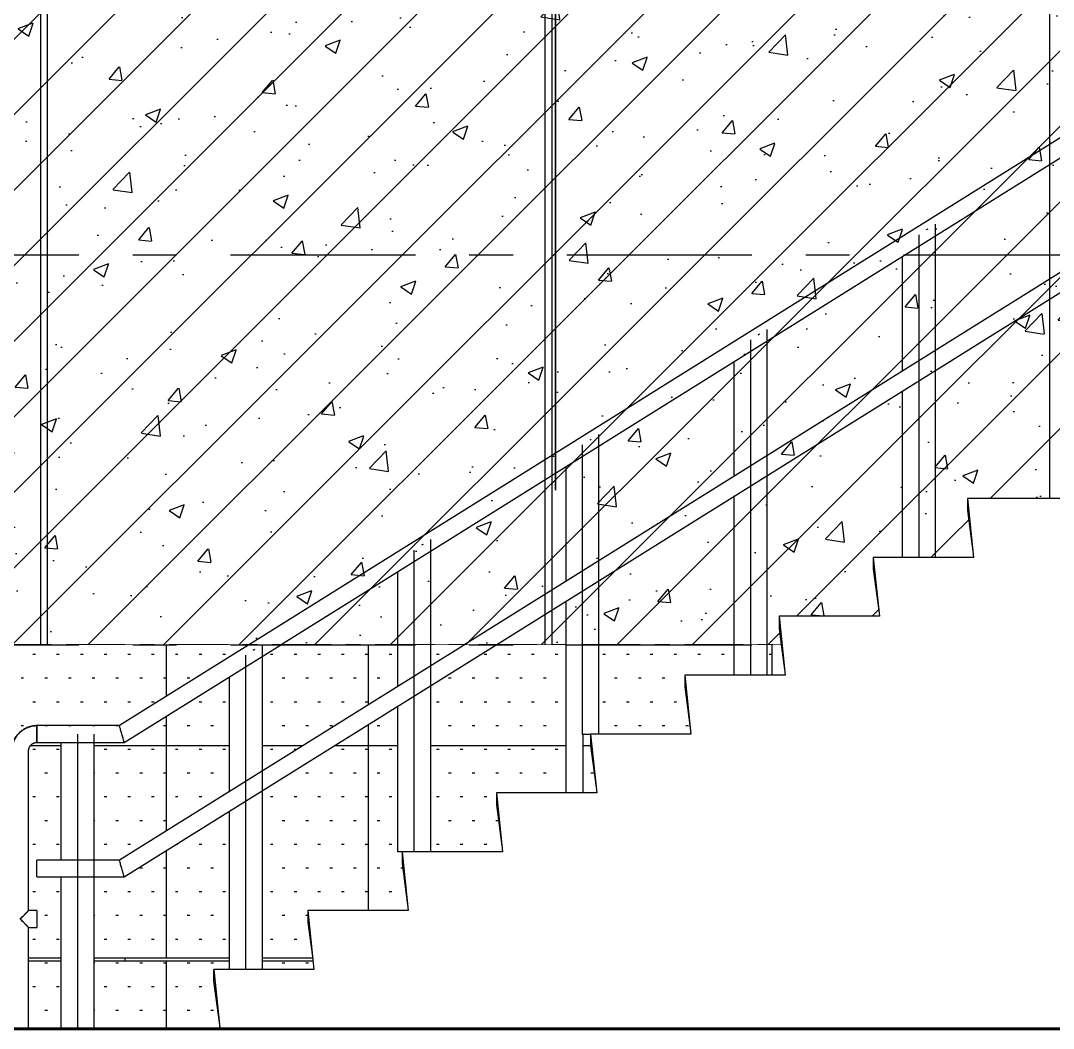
# Model space of a CAD drawing. Header units: millimetres. Extents: x 663313 to 1226001, y 1431724 to 1620898.
# Drawn here: x 844757 to 847826, y 1508805 to 1511801 of the extents above; entities that cross this region are included whole.
import ezdxf

# ---------------------------------------------------------------- set-up
doc = ezdxf.new("R2010")
doc.units = ezdxf.units.MM
for name, pattern in [('CENTER', [50.800000000000004, 31.75, -6.35, 6.35, -6.35]), ('DPA_Grid _ Level 100', [1000, 550, -160, 130, -160]), ('TA_GL_000.70000', [1.925, 0.7, -0.175, 0.175, -0.175, 0.7])]:
    doc.linetypes.add(name, pattern=pattern)
doc.layers.add('000 - 0_HIDE_OBJ_FRAMING_DEF_SUB', color=1, linetype='Continuous', plot=False)
for name, color, linetype in [('000 - 0_SYM_DWG_GRIDLINE_MAIN_COLOR_251', 251, 'Continuous'), ('000 - 0_SYM_DWG_GROUND_MAIN_COLOR_40', 40, 'Continuous'), ('000 - CONCRETE_COL_HATCH_', 251, 'Continuous'), ('000 - CONCRETE_EX_BUILDING_CUT_COLOR_5', 5, 'Continuous'), ('000 - CONCRETE_EX_BUILDING_MAIN_COLOR_1', 1, 'Continuous'), ('000 - CONCRETE_EX_BUILDING_SUB_COLOR_251', 251, 'Continuous'), ('000 - CONCRETE_EX_BUILDING_WIPEOUT_', 250, 'Continuous'), ('000 - CONCRETE_PRECAST_MAIN_COLOR_1', 1, 'Continuous'), ('000 - CONCRETE_PRECAST_MAIN_COLOR_3', 3, 'Continuous'), ('000 - CONCRETE_PRECAST_WIPEOUT_', 250, 'Continuous'), ('000 - GRID', 251, 'CENTER')]:
    doc.layers.add(name, color=color, linetype=linetype)
for name, color, linetype, lineweight in [('000 - CONCRETE_EX_BUILDING_CUT_COLOR_40', 40, 'Continuous', 120), ('A-FLOR-LEVL', 51, 'Continuous', 9), ('A-GENM', 29, 'Continuous', 9)]:
    doc.layers.add(name, color=color, linetype=linetype, lineweight=lineweight)
doc.styles.add('TA', font='', dxfattribs={"height": 4.5})
doc.styles.get('TA').set_extended_font_data('Cordia New')
pattern_1 = [(0, (-38314.85896051279, -101200.0000000001), (35.282, 70.564), [7.823, -62.74100000000001])]
pattern_2 = [(90, (-50009.78196051274, -1.01863406598568e-10), (-600, 3.673940397442059e-14), [])]

# ---------------------------------------------------------------- blocks, each defined once
blk = doc.blocks.new('Level - ARC - Level-3597206-ENT 4 ELE-4 sheet')
at = {"layer": '000 - 0_HIDE_OBJ_FRAMING_DEF_SUB'}
blk.add_hatch(color=256, dxfattribs=at).paths.add_polyline_path([(164668.9001392788, 115139.3131421392), (164444.7160293657, 114751.01487352), (164220.5319194526, 115139.3131421392)])
at = {"layer": '000 - 0_HIDE_OBJ_FRAMING_DEF_SUB', "lineweight": 25}
for p, q in [((164668.9001392788, 115139.3131421392), (164220.5319194526, 115139.3131421392)), ((164220.5319194526, 115139.3131421392), (164444.7160293657, 114751.01487352)), ((164444.7160293657, 114751.01487352), (164668.9001392788, 115139.3131421392))]:
    blk.add_line(p, q, dxfattribs=at)
blk = doc.blocks.new('Railing - 50mm-22182235-ENT 4 ELE-2 sheet')
at = {"layer": '000 - CONCRETE_EX_BUILDING_SUB_COLOR_251'}
for p, q in [((-151807.5987598424, 103154.3749999997), (-151807.5987598424, 103495.4124353308)), ((-151807.5987598424, 102600.0000000002), (-151807.5987598424, 103095.4126179243))]:
    blk.add_line(p, q, dxfattribs=at)
blk = doc.blocks.new('Railing - 50mm-22182233-ENT 4 ELE-2 sheet')
at = {"layer": '000 - CONCRETE_EX_BUILDING_SUB_COLOR_251'}
for p, q in [((-152307.5987598424, 102841.8749999997), (-152307.5987598424, 103182.9124353307)), ((-152307.5987598424, 102250.0000000002), (-152307.5987598424, 102782.9126179243))]:
    blk.add_line(p, q, dxfattribs=at)
blk = doc.blocks.new('Railing - 50mm-22182231-ENT 4 ELE-2 sheet')
at = {"layer": '000 - CONCRETE_EX_BUILDING_SUB_COLOR_251'}
for p, q in [((-152807.5987598425, 102529.3749999996), (-152807.5987598425, 102870.4124353306)), ((-152807.5987598425, 101900.0000000002), (-152807.5987598425, 102470.4126179242)), ((-152757.5987598425, 102074.9945501547), (-152757.5987598425, 101900.0000000002))]:
    blk.add_line(p, q, dxfattribs=at)
blk = doc.blocks.new('Railing - 50mm-22182229-ENT 4 ELE-2 sheet')
at = {"layer": '000 - CONCRETE_EX_BUILDING_SUB_COLOR_251'}
for p, q in [((-153307.5987598424, 102216.663084494), (-153307.5987598424, 102557.9124353306)), ((-153307.5987598424, 101725.0000000002), (-153307.5987598424, 102157.9126179242)), ((-153295.0987598423, 101725.0000000001), (-153307.5987598424, 101725.0000000001))]:
    blk.add_line(p, q, dxfattribs=at)
blk = doc.blocks.new('Railing - 50mm-22182227-ENT 4 ELE-2 sheet')
at = {"layer": '000 - CONCRETE_EX_BUILDING_SUB_COLOR_251'}
for p, q in [((-153807.5987598424, 101904.2912075323), (-153807.5987598424, 102245.4124353305)), ((-153807.5987598424, 101375.0000000002), (-153807.5987598424, 101845.4126179241))]:
    blk.add_line(p, q, dxfattribs=at)
blk = doc.blocks.new('Railing - 50mm-12514463-ENT 4 ELE-2 sheet')
at = {"layer": '000 - CONCRETE_EX_BUILDING_SUB_COLOR_251'}
for p, q in [((-149807.5987598424, 104150.0000000004), (-149807.5987598424, 104500.0000000002)), ((-149807.5987598424, 103650.0000000002), (-149807.5987598424, 104100.0000000004))]:
    blk.add_line(p, q, dxfattribs=at)
blk = doc.blocks.new('Railing - Post Start-12520094-ENT 4 ELE-2 sheet')
at = {"layer": '000 - CONCRETE_EX_BUILDING_SUB_COLOR_251', "flags": 128}
blk.add_lwpolyline([(-154454.5987598428, 102025.0000000002), (-154454.5387678424, 102027.9992000642), (-154454.3588878156, 102030.9936020479), (-154454.0594075318, 102033.9784155469), (-154453.6408060961, 102036.9488654962), (-154453.1037531809, 102039.9001998098), (-154452.4491079567, 102042.8276969822), (-154451.6779177162, 102045.7266736425), (-154450.791416199, 102048.5924920464), (-154449.7910216187, 102051.4205674958), (-154448.6783343931, 102054.2063756733), (-154447.4551345844, 102056.9454598801), (-154446.1233790514, 102059.6334381658), (-154444.6851983187, 102062.2660103385), (-154443.1428931689, 102064.8389648442), (-154441.4989309611, 102067.3481855048), (-154439.7559416841, 102069.7896581024), (-154437.9167137492, 102072.1594768016), (-154435.9841895284, 102074.453850398), (-154433.9614606484, 102076.6691083835), (-154431.8517630439, 102078.8017068177), (-154429.6584717809, 102080.848233998), (-154427.3850956578, 102082.8054159176), (-154425.0352715911, 102084.6701215029), (-154422.6127587982, 102086.4393676228), (-154420.1214327829, 102088.1103238608), (-154417.5652791353, 102089.6803170434), (-154414.9483871559, 102091.1468355166), (-154412.2749433136, 102092.5075331634), (-154409.5492245484, 102093.7602331581), (-154406.7755914285, 102094.9029314477), (-154403.9584811757, 102095.9337999589), (-154401.1024005652, 102096.8511895219), (-154398.2119187168, 102097.6536325091), (-154395.2916597847, 102098.3398451828), (-154392.3462955603, 102098.9087297493), (-154389.3805379982, 102099.3593761146), (-154386.3991316777, 102099.6910633405), (-154383.4068462129, 102099.9032607984), (-154380.4084686222, 102099.9956290174)], dxfattribs=at)
blk = doc.blocks.new('Railing - Railing-15265305-ENT 4 ELE-2 sheet')
for name, p in [('Railing - 50mm-22182235-ENT 4 ELE-2 sheet', (0, 0)), ('Railing - 50mm-22182233-ENT 4 ELE-2 sheet', (0, 0)), ('Railing - 50mm-22182231-ENT 4 ELE-2 sheet', (0, 0)), ('Railing - 50mm-22182229-ENT 4 ELE-2 sheet', (0, 0)), ('Railing - 50mm-22182227-ENT 4 ELE-2 sheet', (0, 0)), ('Railing - Post Start-12520094-ENT 4 ELE-2 sheet', (0, 0)), ('Railing - 50mm-12514463-ENT 4 ELE-2 sheet', (-4499.999999999774, -2450.000000000067))]:
    blk.add_blockref(name, p)
blk = doc.blocks.new('Railing - 50mm-22182392-ENT 4 ELE-2 sheet')
at = {"layer": '000 - CONCRETE_EX_BUILDING_SUB_COLOR_251'}
for p, q in [((-151734.6074795941, 103574.9945501547), (-151736.8717057352, 103573.5163067664)), ((-151732.7302516267, 103576.2234994931), (-151734.6074795941, 103574.9945501547)), ((-151709.6074795941, 102600.0000000002), (-151709.6074795941, 103590.604940247)), ((-151759.6074795941, 103559.3841600627), (-151759.6074795941, 102600.0000000002))]:
    blk.add_line(p, q, dxfattribs=at)
blk = doc.blocks.new('Railing - 50mm-22182390-ENT 4 ELE-2 sheet')
at = {"layer": '000 - CONCRETE_EX_BUILDING_SUB_COLOR_251'}
for p, q in [((-152234.6074795941, 103262.4945501546), (-152236.8717057369, 103261.0163067653)), ((-152232.3432534513, 103263.972793544), (-152234.6074795941, 103262.4945501546)), ((-152209.6074795941, 102250.0000000002), (-152209.6074795941, 103278.1049402469)), ((-152259.607479594, 103246.8841600626), (-152259.607479594, 102250.0000000002))]:
    blk.add_line(p, q, dxfattribs=at)
blk = doc.blocks.new('Railing - 50mm-22129157-ENT 4 ELE-2 sheet')
at = {"layer": '000 - CONCRETE_EX_BUILDING_SUB_COLOR_251'}
for p, q in [((-152709.6074795942, 102075.0000000002), (-152709.6074795942, 102965.6049402468)), ((-152759.6074795941, 102934.3841600625), (-152759.6074795941, 102074.9945501547)), ((-152734.6074795941, 102949.9945501546), (-152737.230677376, 102948.2861935999)), ((-152732.3432534535, 102951.4727935425), (-152734.6074795941, 102949.9945501546)), ((-152759.6074795941, 102074.9945501546), (-152734.6074795941, 102074.9945501546))]:
    blk.add_line(p, q, dxfattribs=at)
blk = doc.blocks.new('Railing - 50mm-22182387-ENT 4 ELE-2 sheet')
at = {"layer": '000 - CONCRETE_EX_BUILDING_SUB_COLOR_251'}
for p, q in [((-153209.6074795942, 101725.0000000002), (-153209.6074795942, 102653.1049402468)), ((-153259.6074795941, 102621.8841600625), (-153259.6074795941, 101725.0000000002)), ((-153234.6074795942, 102637.4945501545), (-153236.8717057364, 102636.0163067655)), ((-153232.3432534518, 102638.9727935435), (-153234.6074795942, 102637.4945501545))]:
    blk.add_line(p, q, dxfattribs=at)
blk = doc.blocks.new('Railing - 50mm-22182385-ENT 4 ELE-2 sheet')
at = {"layer": '000 - CONCRETE_EX_BUILDING_SUB_COLOR_251'}
for p, q in [((-153734.6074795941, 102324.9945501545), (-153736.8717057351, 102323.5163067663)), ((-153732.3432534529, 102326.4727935427), (-153734.6074795941, 102324.9945501545)), ((-153709.6074795941, 101375.0000000002), (-153709.6074795941, 102340.6049402467)), ((-153759.6074795941, 102309.3841600625), (-153759.6074795941, 101375.0000000002))]:
    blk.add_line(p, q, dxfattribs=at)
blk = doc.blocks.new('Railing - 50mm-V68-ENT 4 ELE-2 sheet')
at = {"layer": '000 - CONCRETE_EX_BUILDING_SUB_COLOR_251'}
for p, q in [((-146259.6074795941, 104525.0000000002), (-146259.6074795941, 103650.0000000002)), ((-146209.6074795942, 103650.0000000002), (-146209.6074795942, 104525.0000000002))]:
    blk.add_line(p, q, dxfattribs=at)
blk = doc.blocks.new('Railing - Post Start-V70-ENT 4 ELE-2 sheet')
at = {"layer": '000 - CONCRETE_EX_BUILDING_SUB_COLOR_251'}
for p, q in [((-154379.598759841, 102100.0000000001), (-154379.598759841, 102050.0000000001)), ((-154454.598759841, 102025.0000000002), (-154454.598759841, 101200.0000000002)), ((-154404.5987598411, 101550.0000000002), (-154404.5987598411, 102025.0000000002)), ((-154379.5992219162, 101550.0000000002), (-154404.5992219162, 101550.0000000002)), ((-154379.598759841, 101550.0000000001), (-154379.598759841, 101525.0000000001)), ((-154379.598759841, 101525.0000000001), (-154379.598759841, 101500.0000000001)), ((-154404.5992219162, 101500.0000000002), (-154379.5992219162, 101500.0000000002)), ((-154404.5987598411, 101200.0000000002), (-154404.5987598411, 101500.0000000002))]:
    blk.add_line(p, q, dxfattribs=at)
at = {"layer": '000 - CONCRETE_EX_BUILDING_SUB_COLOR_251', "flags": 128}
for points in [[(-154379.5992183029, 102100.0000000002), (-154382.5984183669, 102099.9400079992), (-154385.5928203505, 102099.7601279717), (-154388.5776338495, 102099.4606476875), (-154391.5480837988, 102099.042046251), (-154394.4994181122, 102098.5049933353), (-154397.4269152845, 102097.8503481105), (-154400.3258919446, 102097.0791578692), (-154403.1917103483, 102096.1926563515), (-154406.0197857974, 102095.1922617705), (-154408.8055939746, 102094.0795745443), (-154411.5446781812, 102092.8563747349), (-154414.2326564665, 102091.5246192012), (-154416.8652286388, 102090.086438468), (-154419.4381831442, 102088.5441333176), (-154421.9474038043, 102086.9001711092), (-154424.3888764014, 102085.1571818318), (-154426.7586951001, 102083.3179538962), (-154429.053068696, 102081.385429675), (-154431.268326681, 102079.3627007945), (-154433.4009251145, 102077.2530031895), (-154435.4474522943, 102075.0597119261), (-154437.4046342132, 102072.7863358025), (-154439.2693397979, 102070.4365117355), (-154441.0385859171, 102068.0139989423), (-154442.7095421545, 102065.5226729267), (-154444.2795353364, 102062.9665192788), (-154445.7460538089, 102060.3496272991), (-154447.106751455, 102057.6761834566), (-154448.359451449, 102054.9504646912), (-154449.502149738, 102052.1768315713), (-154450.5330182485, 102049.3597213184), (-154451.4504078108, 102046.5036407078), (-154452.2528507972, 102043.6131588593), (-154452.9390634704, 102040.6928999272), (-154453.5079480362, 102037.7475357029), (-154453.9585944008, 102034.7817781408), (-154454.2902816261, 102031.8003718204), (-154454.5024790834, 102028.8080863557), (-154454.5948473018, 102025.8097087652), (-154454.5992182844, 102025.0000000002)], [(-154404.5992182844, 102025.0000000002), (-154404.579220951, 102025.999733355), (-154404.519260942, 102026.9978673497), (-154404.4194341807, 102027.9928051829), (-154404.2799003686, 102028.9829551662), (-154404.1008827302, 102029.9667332709), (-154403.8826676553, 102030.9425656618), (-154403.6256042417, 102031.9088912154), (-154403.3301037359, 102032.8641640168), (-154402.9966388756, 102033.8068558333), (-154402.6257431337, 102034.7354585593), (-154402.2180098638, 102035.6484866283), (-154401.7740913527, 102036.5444793902), (-154401.294697775, 102037.4220034478), (-154400.7805960581, 102038.2796549498), (-154400.2326086554, 102039.1160618367), (-154399.6516122295, 102039.9298860359), (-154399.038536251, 102040.7198256022), (-154398.3943615106, 102041.484616801), (-154397.7201185504, 102042.2230361295), (-154397.0168860154, 102042.9339022741), (-154396.2857889275, 102043.6160780009), (-154395.5279968862, 102044.268471974), (-154394.7447221972, 102044.8900405023), (-154393.9372179328, 102045.4797892089), (-154393.1067759276, 102046.0367746214), (-154392.2547247116, 102046.5601056822), (-154391.382427385, 102047.0489451731), (-154390.4912794374, 102047.5025110553), (-154389.5827065157, 102047.9200777201), (-154388.6581621423, 102048.3009771499), (-154387.7191253913, 102048.6445999868), (-154386.7670985212, 102048.9503965077), (-154385.8036045716, 102049.2178775034), (-154384.8301849275, 102049.4466150613), (-154383.8483968528, 102049.63624325), (-154382.8598109987, 102049.7864587051), (-154381.8660088918, 102049.8970211137), (-154380.8685804036, 102049.9677535996), (-154379.8691212067, 102049.9985430059), (-154379.5992182802, 102050.0000000002)]]:
    blk.add_lwpolyline(points, dxfattribs=at)
at = {"layer": '000 - CONCRETE_EX_BUILDING_SUB_COLOR_251'}
for points, knots in [([(-154429.598759841, 101525.0000000001), (-154428.0043442745, 101526.6153703018), (-154424.7785447346, 101529.8098629995), (-154420.8442539037, 101533.7567808125), (-154418.1718677767, 101536.4254051142), (-154416.6842512774, 101537.9227232132), (-154415.582830434, 101539.0153586364), (-154414.5047939493, 101540.0880343252), (-154413.4572790599, 101541.1445715867), (-154412.4392104368, 101542.1702679814), (-154411.4512307854, 101543.1469743729), (-154410.5014078362, 101544.0888521591), (-154409.5989349996, 101545.0026294565), (-154408.7467608823, 101545.8646631382), (-154407.9508187763, 101546.6479692568), (-154407.2166845037, 101547.3692983898), (-154406.5550420006, 101548.0408953568), (-154405.9761595297, 101548.6306440584), (-154405.4892438443, 101549.1119615951), (-154405.1004405132, 101549.4804931875), (-154404.7196701413, 101549.8484228578), (-154404.5987598411, 101549.9779179994), (-154404.5987598411, 101550.0000000001)], [0, 0, 0, 0, 0.1428571428571428, 0.2857142857142857, 0.3571428571428571, 0.3928571428571428, 0.4285714285714285, 0.4642857142857143, 0.5, 0.5357142857142857, 0.5714285714285714, 0.6071428571428571, 0.6428571428571428, 0.6785714285714286, 0.7142857142857143, 0.75, 0.7857142857142857, 0.8214285714285714, 0.8571428571428571, 0.8928571428571428, 0.9285714285714286, 1, 1, 1, 1]), ([(-154404.5987598411, 101500.0000000001), (-154404.5987598411, 101500.0220820008), (-154404.7196701413, 101500.1515771425), (-154405.1004405133, 101500.5195068123), (-154405.4892438438, 101500.8880384061), (-154405.9761595316, 101501.3693559375), (-154406.5550419934, 101501.9591046593), (-154407.2166845301, 101502.6307015509), (-154407.9508186779, 101503.3520309651), (-154408.7467612493, 101504.1353360343), (-154409.5989336302, 101504.9973736323), (-154410.5014129468, 101505.9111363139), (-154411.4512117123, 101506.8530686471), (-154412.4392816183, 101507.8295714663), (-154413.7962573366, 101509.1981796492), (-154415.2153134223, 101510.6212792856), (-154416.6843206579, 101512.0771202962), (-154418.1718282232, 101513.5746841002), (-154420.8442824339, 101516.2431548363), (-154424.7785343599, 101520.1901604011), (-154428.0043442745, 101523.3846296983), (-154429.598759841, 101525.0000000001)], [0, 0, 0, 0, 0.07142857142857142, 0.1071428571428571, 0.1428571428571428, 0.1785714285714285, 0.2142857142857143, 0.25, 0.2857142857142857, 0.3214285714285714, 0.3571428571428571, 0.3928571428571428, 0.4285714285714285, 0.4642857142857143, 0.5, 0.5714285714285714, 0.6071428571428571, 0.6428571428571428, 0.7142857142857143, 0.8571428571428571, 1, 1, 1, 1])]:
    blk.add_open_spline(points, degree=3, knots=knots, dxfattribs=at)
blk = doc.blocks.new('Railing - Railing-15265332-ENT 4 ELE-2 sheet')
at = {"layer": '000 - CONCRETE_EX_BUILDING_SUB_COLOR_251'}
for p, q in [((-150214.5987598418, 104150.0000000003), (-154134.598759841, 101700.0000000003)), ((-154120.2589485205, 101650.0000000003), (-150200.2589485213, 104100.0000000003)), ((-154134.598759841, 101700.0000000002), (-154379.5987598412, 101700.0000000002)), ((-154379.5987598413, 101675.0000000001), (-154379.5987598413, 101700.0000000001)), ((-154379.5987598413, 101650.0000000001), (-154379.5987598413, 101675.0000000001)), ((-154379.5987598413, 101650.0000000002), (-154120.2589485205, 101650.0000000002))]:
    blk.add_line(p, q, dxfattribs=at)
blk.add_open_spline([(-154127.4288541808, 101675.0000000002), (-154128.0685008001, 101677.1816615652), (-154129.2993963351, 101681.5447804169), (-154131.0567355302, 101687.6436329602), (-154132.5565036091, 101692.8806877445), (-154133.7097085952, 101696.899633242), (-154134.4337097625, 101699.4245898572), (-154134.5993430778, 101700.0021174687), (-154134.598759841, 101700.0000000001)], degree=3, dxfattribs=at)
blk.add_open_spline([(-154120.2589485205, 101650.0000000001), (-154120.260114994, 101650.0042349371), (-154120.7622640709, 101651.7558749886), (-154122.3014560922, 101657.120224756), (-154123.8009051627, 101662.3561213669), (-154125.5583313603, 101668.4552897758), (-154126.7892075615, 101672.8183384351), (-154127.4288541808, 101675.0000000002)], degree=3, knots=[0.5, 0.5, 0.5, 0.5, 0.6666666666666667, 0.75, 0.8333333333333334, 0.9166666666666667, 1, 1, 1, 1], dxfattribs=at)
for name, p in [('Railing - 50mm-22182392-ENT 4 ELE-2 sheet', (0, 0)), ('Railing - 50mm-22182390-ENT 4 ELE-2 sheet', (0, 0)), ('Railing - 50mm-22129157-ENT 4 ELE-2 sheet', (0, 0)), ('Railing - 50mm-22182387-ENT 4 ELE-2 sheet', (0, 0)), ('Railing - 50mm-22182385-ENT 4 ELE-2 sheet', (0, 0)), ('Railing - Post Start-V70-ENT 4 ELE-2 sheet', (0, 0)), ('Railing - 50mm-V68-ENT 4 ELE-2 sheet', (-7999.999999999844, -2450.000000000136))]:
    blk.add_blockref(name, p)
blk = doc.blocks.new('Top Rail Type - Top Rail_Internal_-15265335-ENT 4 ELE-2 sheet')
at = {"layer": '000 - CONCRETE_EX_BUILDING_SUB_COLOR_251'}
for p, q in [((-150214.5984676921, 104550.0000000002), (-154134.5984676914, 102100.0000000002)), ((-154120.2586563708, 102050.0000000003), (-150200.2586563716, 104500.0000000002)), ((-154134.5984676914, 102100.0000000002), (-154379.5984676915, 102100.0000000002)), ((-154379.5984676916, 102075.0000000001), (-154379.5984676916, 102100.0000000001)), ((-154379.5984676917, 102050.0000000001), (-154379.5984676916, 102075.0000000001)), ((-154379.5984676916, 102050.0000000003), (-154120.2586563708, 102050.0000000003))]:
    blk.add_line(p, q, dxfattribs=at)
blk.add_open_spline([(-154127.4285620311, 102075.0000000001), (-154128.0682086505, 102077.1816615651), (-154129.2991041856, 102081.5447804167), (-154131.0564433808, 102087.64363296), (-154132.5562114594, 102092.8806877442), (-154133.7094164454, 102096.8996332416), (-154134.4334176128, 102099.424589857), (-154134.5990509282, 102100.0021174686), (-154134.5984676914, 102100.0000000001)], degree=3, dxfattribs=at)
blk.add_open_spline([(-154120.2586563708, 102050.0000000002), (-154120.2598228444, 102050.0042349372), (-154120.761971922, 102051.7558749888), (-154122.3011639423, 102057.1202247563), (-154123.800613013, 102062.3561213671), (-154125.5580392105, 102068.4552897759), (-154126.7889154119, 102072.8183384351), (-154127.4285620312, 102075.0000000001)], degree=3, knots=[0.5, 0.5, 0.5, 0.5, 0.6666666666666667, 0.75, 0.8333333333333334, 0.9166666666666667, 1, 1, 1, 1], dxfattribs=at)
blk = doc.blocks.new('A$Cc320a9d8')
at = {"layer": '000 - 0_HIDE_OBJ_FRAMING_DEF_SUB', "lineweight": 35}
blk.add_line((-46884.57573543489, 1600.371673358415), (-46884.57573543489, 4316.900136159165), dxfattribs=at)
at = {"layer": '000 - 0_HIDE_OBJ_FRAMING_DEF_SUB', "linetype": 'DPA_Grid _ Level 100'}
blk.add_line((-52850.23139427649, 2300), (0, 2300), dxfattribs=at)
at = {"layer": '000 - CONCRETE_EX_BUILDING_MAIN_COLOR_1'}
for p, q in [((-45659.92172035458, 1575.000000000015), (-45659.92172035458, 1550.000000000015)), ((-45361.78225657111, 1575.000000000015), (-45659.78225657111, 1575.000000000015)), ((-45659.78225657111, 1575.000000000015), (-45641.78225657111, 1400)), ((-45659.92172035458, 1550), (-45657.21082799975, 1550)), ((-45657.10797085683, 1549.000000000015), (-45659.92172035458, 1549.000000000015)), ((-45659.92172035458, 1549.000000000015), (-45659.92172035458, 1540.000000000015)), ((-45659.92172035458, 1540), (-45643.56156630185, 1417.298844604957)), ((-45939.92172035458, 1400), (-45939.92172035458, 1375)), ((-45641.78225657111, 1400), (-45939.78225657111, 1400)), ((-45939.78225657111, 1400), (-45921.78225657111, 1225)), ((-45939.92172035458, 1374.999999999985), (-45937.21082799975, 1374.999999999985)), ((-45937.10797085683, 1374), (-45939.92172035458, 1374)), ((-45939.92172035458, 1374), (-45939.92172035458, 1365)), ((-45939.92172035458, 1364.999999999985), (-45923.56156630185, 1242.298844605291)), ((-46219.92172035528, 1225), (-46219.92172035528, 1200.000000000015)), ((-46219.92172035528, 1199.999999999985), (-46217.21082800045, 1199.999999999985)), ((-46217.10797085753, 1199.000000000015), (-46219.92172035528, 1199.000000000015)), ((-46219.92172035528, 1199.000000000015), (-46219.92172035528, 1190.000000000015)), ((-45921.78225657111, 1225), (-46219.78225657181, 1225))]:
    blk.add_line(p, q, dxfattribs=at)
blk.add_wipeout([(-47059.782256571576, 700), (-46761.78225657088, 700), (-46779.78225657111, 875), (-46481.78225657112, 875), (-46499.78225657111, 1050.0000000000182), (-46201.78225657181, 1050.0000000000182), (-46211.03939942895, 1140), (-50132.56122814561, 1140), (-50132.56122814561, 840.0000000000036), (-50182.78632172267, 840.0000000000036), (-50182.78632172267, 210.00000000001455), (-50172.78632172267, 210.00000000001455), (-50172.78632172267, 200.00000000001455), (-50182.78632172267, 200.00000000001455), (-50182.78632172267, 0), (-47881.98797085589, 1.9999999999381544), (-47899.782256569946, 174.99999999999636), (-47601.78225657088, 174.99999999999636), (-47619.78225657088, 350.0000000000182), (-47321.78225657111, 350.0000000000182), (-47339.78225657111, 525.0000000000036), (-47041.78225657158, 525.0000000000036)]).dxf.layer = '000 - CONCRETE_EX_BUILDING_WIPEOUT_'
h = blk.add_hatch(dxfattribs=at)
h.set_pattern_fill('FP_24', color=256, style=0, pattern_type=2)
h.set_pattern_definition(pattern_1)
h.paths.add_polyline_path([(-50082.56122813723, 840.000000000131), (-48496.9881582954, 840.000000000131), (-48494.21268529212, 853.7012574360415), (-48475.15837504319, 880.3785800508631), (-48464.38468176639, 887.9332018953282), (-48448.05122626503, 895.4724937100837), (-48424.92142820428, 900.0000000001164), (-48178.96084298822, 900.6003657599649), (-47795.92142820405, 1140.000000000131), (-50082.56122813723, 1140.000000000131), (-50082.56122813723, 916.4527836067282)])
h.paths.add_polyline_path([(-48390.61743005901, 840.000000000131), (-48352.92172035505, 840.000000000131), (-48352.92172035505, 850.0000000001601), (-48424.92142820428, 850.0000000001601), (-48437.42172035389, 846.6506350947311), (-48443.58962769248, 840.000000000131), (-48424.92142820428, 840.000000000131)])
h.paths.add_polyline_path([(-48254.93044010689, 840.000000000131), (-47852.46102320938, 840.000000000131), (-47852.92172035505, 1045.412435330451), (-48167.681633631, 850.0000000001601), (-48254.93044010689, 850.0000000001601)])
h.paths.add_polyline_path([(-46792.32141587604, 840.000000000131), (-46779.92172035458, 840.000000000131), (-46779.78225657088, 849.0000000001164), (-46779.92172035458, 850.0000000001164), (-46779.93044010689, 874.9945501545881), (-46803.02767422423, 874.9945501545881), (-46801.88993254001, 840.000000000131), (-46792.43044010689, 840.000000000131)])
h.paths.add_polyline_path([(-47755.36227957578, 840.000000000131), (-47635.92172035389, 840.000000000131), (-47352.56606546859, 1017.097284303629), (-47352.92172035505, 1140.000000000131), (-47701.58161688363, 1140.000000000131), (-47755.53519654926, 1106.279012709099), (-47755.4119266877, 916.4527836067282)])
h.paths.add_polyline_path([(-46852.83438435663, 840.000000000131), (-46852.92172035528, 1140.000000000131), (-47061.58190903347, 1140.000000000131), (-47255.26416737074, 1018.948588539439), (-47254.93044010689, 840.000000000131), (-46852.92172035528, 840.000000000131)])
h.paths.add_polyline_path([(-47352.69405949861, 840.000000000131), (-47352.92172035505, 957.9126179240702), (-47541.58190903347, 840.000000000131), (-47352.92172035505, 840.000000000131)])
h.paths.add_polyline_path([(-46481.92172035458, 875.0000000001164), (-46481.78225657111, 875.0000000001164), (-46486.7820915021, 916.4527836067282), (-46499.92172035458, 1015.000000000131), (-46499.78225657111, 1024.000000000146), (-46499.92172035458, 1025.000000000102), (-46499.78225657111, 1050.000000000131), (-46352.92172035528, 1050.000000000131), (-46352.92172035528, 1140.000000000131), (-46755.11702715931, 1140.000000000131), (-46754.92172035458, 875.0000000001164), (-46499.78225657111, 875.0000000001164)])
h.paths.add_polyline_path([(-46201.92172035528, 1050.000000000131), (-46201.78225657181, 1050.000000000131), (-46208.13317423174, 1101.585904073669), (-46213.25505368877, 1140.000000000131), (-46254.98533031973, 1140.000000000131), (-46254.93044010689, 1050.000000000131), (-46208.13317423174, 1050.000000000131)])
h.paths.add_polyline_path([(-47255.30398740293, 1077.886083094592), (-47155.92172035412, 1140.000000000131), (-47255.34595352644, 1140.000000000131), (-47255.30449618469, 1078.63912924382)])
h = blk.add_hatch(dxfattribs=at)
h.set_pattern_fill('FP_39', color=256, style=0, pattern_type=2)
h.set_pattern_definition(pattern_2)
h.paths.add_polyline_path([(-50082.56122813723, 840.000000000131), (-48496.9881582954, 840.000000000131), (-48494.21268529212, 853.7012574360415), (-48475.15837504319, 880.3785800508631), (-48464.38468176639, 887.9332018953282), (-48448.05122626503, 895.4724937100837), (-48424.92142820428, 900.0000000001164), (-48178.96084298822, 900.6003657599649), (-47795.92142820405, 1140.000000000131), (-50082.56122813723, 1140.000000000131), (-50082.56122813723, 916.4527836067282)])
h.paths.add_polyline_path([(-48390.61743005901, 840.000000000131), (-48352.92172035505, 840.000000000131), (-48352.92172035505, 850.0000000001601), (-48424.92142820428, 850.0000000001601), (-48437.42172035389, 846.6506350947311), (-48443.58962769248, 840.000000000131), (-48424.92142820428, 840.000000000131)])
h.paths.add_polyline_path([(-48254.93044010689, 840.000000000131), (-47852.46102320938, 840.000000000131), (-47852.92172035505, 1045.412435330451), (-48167.681633631, 850.0000000001601), (-48254.93044010689, 850.0000000001601)])
h.paths.add_polyline_path([(-46792.32141587604, 840.000000000131), (-46779.92172035458, 840.000000000131), (-46779.78225657088, 849.0000000001164), (-46779.92172035458, 850.0000000001164), (-46779.93044010689, 874.9945501545881), (-46803.02767422423, 874.9945501545881), (-46801.88993254001, 840.000000000131), (-46792.43044010689, 840.000000000131)])
h.paths.add_polyline_path([(-47755.36227957578, 840.000000000131), (-47635.92172035389, 840.000000000131), (-47352.56606546859, 1017.097284303629), (-47352.92172035505, 1140.000000000131), (-47701.58161688363, 1140.000000000131), (-47755.53519654926, 1106.279012709099), (-47755.4119266877, 916.4527836067282)])
h.paths.add_polyline_path([(-46852.83438435663, 840.000000000131), (-46852.92172035528, 1140.000000000131), (-47061.58190903347, 1140.000000000131), (-47255.26416737074, 1018.948588539439), (-47254.93044010689, 840.000000000131), (-46852.92172035528, 840.000000000131)])
h.paths.add_polyline_path([(-47352.69405949861, 840.000000000131), (-47352.92172035505, 957.9126179240702), (-47541.58190903347, 840.000000000131), (-47352.92172035505, 840.000000000131)])
h.paths.add_polyline_path([(-46481.92172035458, 875.0000000001164), (-46481.78225657111, 875.0000000001164), (-46486.7820915021, 916.4527836067282), (-46499.92172035458, 1015.000000000131), (-46499.78225657111, 1024.000000000146), (-46499.92172035458, 1025.000000000102), (-46499.78225657111, 1050.000000000131), (-46352.92172035528, 1050.000000000131), (-46352.92172035528, 1140.000000000131), (-46755.11702715931, 1140.000000000131), (-46754.92172035458, 875.0000000001164), (-46499.78225657111, 875.0000000001164)])
h.paths.add_polyline_path([(-46201.92172035528, 1050.000000000131), (-46201.78225657181, 1050.000000000131), (-46208.13317423174, 1101.585904073669), (-46213.25505368877, 1140.000000000131), (-46254.98533031973, 1140.000000000131), (-46254.93044010689, 1050.000000000131), (-46208.13317423174, 1050.000000000131)])
h.paths.add_polyline_path([(-47255.30398740293, 1077.886083094592), (-47155.92172035412, 1140.000000000131), (-47255.34595352644, 1140.000000000131), (-47255.30449618469, 1078.63912924382)])
h = blk.add_hatch(dxfattribs=at)
h.set_pattern_fill('FP_24', color=256, style=0, pattern_type=2)
h.set_pattern_definition(pattern_1)
h.paths.add_polyline_path([(-48964.95539211901, 1.309672370553017e-10), (-48499.92172035389, 1.309672370553017e-10), (-48499.92172035389, 200.000000000131), (-50082.78632172267, 200.000000000131), (-50082.78632172267, 1.309672370553017e-10), (-49424.42576176673, 1.309672370553017e-10)])
h.paths.add_polyline_path([(-48254.93044010689, 1.309672370553017e-10), (-47881.78225656995, 1.309672370553017e-10), (-47883.56156629953, 17.29884459378081), (-47899.92172035389, 140.0000000001164), (-47899.78225656995, 149.000000000131), (-47899.92172035389, 150.0000000001019), (-47899.78225656995, 175.0000000001164), (-47852.92172035528, 175.0000000001164), (-47852.92172035528, 200.000000000131), (-48254.93044010689, 200.000000000131), (-48254.93044010689, 56.9159063421248)])
h.paths.add_polyline_path([(-48352.92172035528, 1.309672370553017e-10), (-48352.92172035528, 200.000000000131), (-48449.92172035365, 200.000000000131), (-48449.92172035365, 1.309672370553017e-10), (-48390.61743005924, 1.309672370553017e-10)])
h.paths.add_polyline_path([(-47601.92172035458, 175.0000000001164), (-47601.78225657088, 175.0000000001164), (-47604.58838702133, 200.000000000131), (-47754.94667467335, 200.000000000131), (-47754.93044010689, 175.0000000001164), (-47619.78225657064, 175.0000000001164)])
h.paths.add_polyline_path([(-50082.78632172267, 210.000000000131), (-48499.92172035389, 210.000000000131), (-48499.06542097544, 829.3049076816969), (-48497.067202823, 840.000000000131), (-50082.78632172267, 840.000000000131), (-50082.78632172267, 592.0800923325296)])
h.paths.add_polyline_path([(-47754.95316849998, 210.000000000131), (-47605.92172035435, 210.000000000131), (-47619.92172035435, 315.0000000001164), (-47619.78225657064, 324.0000000001455), (-47619.92172035435, 325.0000000001164), (-47619.78225657064, 350.000000000131), (-47321.78225657111, 350.000000000131), (-47323.56156630185, 367.2988446047966), (-47339.92172035458, 490.0000000001019), (-47338.76881383313, 499.0000000001164), (-47339.92172035458, 500.0000000001164), (-47340.42172035528, 525.0000000001455), (-47352.92172035505, 525.0000000001455), (-47352.92172035505, 840.000000000131), (-47541.58190903347, 840.000000000131), (-47755.27554898546, 706.4414750300493), (-47754.99064268568, 267.707401058331)])
h.paths.add_polyline_path([(-47852.92172035528, 210.000000000131), (-47852.89747313689, 210.000000000131), (-47852.92172035528, 645.4126179240266), (-48167.68192578061, 450.0000000001455), (-48254.93044010689, 450.0000000001455), (-48254.93044010689, 210.000000000131), (-47931.14706041128, 210.000000000131)])
h.paths.add_polyline_path([(-48352.92172035528, 210.000000000131), (-48352.92172035528, 450.0000000001455), (-48424.92172035389, 450.8518543427635), (-48424.92172035389, 500.000000000131), (-48352.92172035528, 500.000000000131), (-48352.92172035528, 840.000000000131), (-48444.0723554485, 840.000000000131), (-48447.14587100921, 835.3596107881895), (-48449.92172035365, 825.0000000000873), (-48449.92172035365, 350.0000000019354), (-48424.92172035365, 349.0931639377959), (-48424.92172035389, 300.0000000001164), (-48449.92172035365, 300.0000000001164), (-48449.92172035365, 210.000000000131), (-48390.61743005924, 210.000000000131)])
h.paths.add_polyline_path([(-49059.76597993262, 309.8474310880119), (-49259.76597993239, 309.8474310880119), (-49259.76597993239, 509.8474310880265), (-49059.76597993262, 509.8474310880265)])
h.paths.add_polyline_path([(-48179.92172035389, 500.0000000001746), (-47852.55482231802, 704.6043112725456), (-47852.92172035528, 840.000000000131), (-48254.93044010689, 840.000000000131), (-48254.93044010689, 500.0000000001892)])
h.paths.add_polyline_path([(-47254.93044010689, 525.0000000001164), (-47041.78225657158, 525.0000000001164), (-47043.56156630162, 542.2988445976371), (-47059.92172035528, 665.0000000001164), (-47059.78225657181, 674.000000000131), (-47059.92172035528, 675.0000000001164), (-47059.78225657181, 700.0000000001164), (-46852.92172035528, 700.0000000001164), (-46852.92172035528, 840.000000000131), (-47255.14326405362, 840.000000000131), (-47254.95586578851, 562.6324650377501)])
h.paths.add_polyline_path([(-46779.92172035458, 700.0000000001164), (-46761.78225657088, 700.0000000001164), (-46768.49057875061, 754.2664379696362), (-46779.92172035458, 840.000000000131), (-46803.00648609037, 840.000000000131), (-46802.92172035528, 700.0000000001164), (-46782.47113629174, 700.0000000001164)])
h.paths.add_polyline_path([(-47755.31382260006, 765.3799360963167), (-47635.92172035389, 840.000000000131), (-47755.36227957578, 840.000000000131)])
h = blk.add_hatch(dxfattribs=at)
h.set_pattern_fill('FP_39', color=256, style=0, pattern_type=2)
h.set_pattern_definition(pattern_2)
h.paths.add_polyline_path([(-48964.95539211901, 1.309672370553017e-10), (-48499.92172035389, 1.309672370553017e-10), (-48499.92172035389, 200.000000000131), (-50082.78632172267, 200.000000000131), (-50082.78632172267, 1.309672370553017e-10), (-49424.42576176673, 1.309672370553017e-10)])
h.paths.add_polyline_path([(-48254.93044010689, 1.309672370553017e-10), (-47881.78225656995, 1.309672370553017e-10), (-47883.56156629953, 17.29884459378081), (-47899.92172035389, 140.0000000001164), (-47899.78225656995, 149.000000000131), (-47899.92172035389, 150.0000000001019), (-47899.78225656995, 175.0000000001164), (-47852.92172035528, 175.0000000001164), (-47852.92172035528, 200.000000000131), (-48254.93044010689, 200.000000000131), (-48254.93044010689, 56.9159063421248)])
h.paths.add_polyline_path([(-48352.92172035528, 1.309672370553017e-10), (-48352.92172035528, 200.000000000131), (-48449.92172035365, 200.000000000131), (-48449.92172035365, 1.309672370553017e-10), (-48390.61743005924, 1.309672370553017e-10)])
h.paths.add_polyline_path([(-47601.92172035458, 175.0000000001164), (-47601.78225657088, 175.0000000001164), (-47604.58838702133, 200.000000000131), (-47754.94667467335, 200.000000000131), (-47754.93044010689, 175.0000000001164), (-47619.78225657064, 175.0000000001164)])
h.paths.add_polyline_path([(-50082.78632172267, 210.000000000131), (-48499.92172035389, 210.000000000131), (-48499.06542097544, 829.3049076816969), (-48497.067202823, 840.000000000131), (-50082.78632172267, 840.000000000131), (-50082.78632172267, 592.0800923325296)])
h.paths.add_polyline_path([(-47754.95316849998, 210.000000000131), (-47605.92172035435, 210.000000000131), (-47619.92172035435, 315.0000000001164), (-47619.78225657064, 324.0000000001455), (-47619.92172035435, 325.0000000001164), (-47619.78225657064, 350.000000000131), (-47321.78225657111, 350.000000000131), (-47323.56156630185, 367.2988446047966), (-47339.92172035458, 490.0000000001019), (-47338.76881383313, 499.0000000001164), (-47339.92172035458, 500.0000000001164), (-47340.42172035528, 525.0000000001455), (-47352.92172035505, 525.0000000001455), (-47352.92172035505, 840.000000000131), (-47541.58190903347, 840.000000000131), (-47755.27554898546, 706.4414750300493), (-47754.99064268568, 267.707401058331)])
h.paths.add_polyline_path([(-47852.92172035528, 210.000000000131), (-47852.89747313689, 210.000000000131), (-47852.92172035528, 645.4126179240266), (-48167.68192578061, 450.0000000001455), (-48254.93044010689, 450.0000000001455), (-48254.93044010689, 210.000000000131), (-47931.14706041128, 210.000000000131)])
h.paths.add_polyline_path([(-48352.92172035528, 210.000000000131), (-48352.92172035528, 450.0000000001455), (-48424.92172035389, 450.8518543427635), (-48424.92172035389, 500.000000000131), (-48352.92172035528, 500.000000000131), (-48352.92172035528, 840.000000000131), (-48444.0723554485, 840.000000000131), (-48447.14587100921, 835.3596107881895), (-48449.92172035365, 825.0000000000873), (-48449.92172035365, 350.0000000019354), (-48424.92172035365, 349.0931639377959), (-48424.92172035389, 300.0000000001164), (-48449.92172035365, 300.0000000001164), (-48449.92172035365, 210.000000000131), (-48390.61743005924, 210.000000000131)])
h.paths.add_polyline_path([(-49059.76597993262, 309.8474310880119), (-49259.76597993239, 309.8474310880119), (-49259.76597993239, 509.8474310880265), (-49059.76597993262, 509.8474310880265)])
h.paths.add_polyline_path([(-48179.92172035389, 500.0000000001746), (-47852.55482231802, 704.6043112725456), (-47852.92172035528, 840.000000000131), (-48254.93044010689, 840.000000000131), (-48254.93044010689, 500.0000000001892)])
h.paths.add_polyline_path([(-47254.93044010689, 525.0000000001164), (-47041.78225657158, 525.0000000001164), (-47043.56156630162, 542.2988445976371), (-47059.92172035528, 665.0000000001164), (-47059.78225657181, 674.000000000131), (-47059.92172035528, 675.0000000001164), (-47059.78225657181, 700.0000000001164), (-46852.92172035528, 700.0000000001164), (-46852.92172035528, 840.000000000131), (-47255.14326405362, 840.000000000131), (-47254.95586578851, 562.6324650377501)])
h.paths.add_polyline_path([(-46779.92172035458, 700.0000000001164), (-46761.78225657088, 700.0000000001164), (-46768.49057875061, 754.2664379696362), (-46779.92172035458, 840.000000000131), (-46803.00648609037, 840.000000000131), (-46802.92172035528, 700.0000000001164), (-46782.47113629174, 700.0000000001164)])
h.paths.add_polyline_path([(-47755.31382260006, 765.3799360963167), (-47635.92172035389, 840.000000000131), (-47755.36227957578, 840.000000000131)])
h = blk.add_hatch(dxfattribs=at)
h.set_pattern_fill('FP_40', color=256, style=0, pattern_type=2)
h.set_pattern_definition([(90, (-50132.7859605127, -1.01863406598568e-10), (-600, 3.673940397442059e-14), [])])
h.paths.add_polyline_path([(-47604.5883870211, 200.000000000131), (-47605.92172035435, 210.000000000131), (-47754.95316849998, 210.000000000131), (-47754.93044010689, 200.000000000131), (-47619.78225657064, 200.000000000131)])
h.paths.add_polyline_path([(-49883.89613141469, 200.000000000131), (-48499.92172035389, 200.000000000131), (-48499.92172035389, 210.000000000131), (-50082.78632172267, 210.000000000131), (-50082.78632172267, 200.000000000131)])
h.paths.add_polyline_path([(-48449.92172035389, 200.000000000131), (-48352.92172035528, 200.000000000131), (-48352.92172035528, 210.000000000131), (-48449.92172035389, 210.000000000131)])
h.paths.add_polyline_path([(-47852.90440091351, 200.000000000131), (-47852.92172035528, 210.000000000131), (-48254.93044010689, 210.000000000131), (-48254.93044010689, 200.000000000131), (-47852.92172035528, 200.000000000131)])
at = {"layer": '000 - 0_HIDE_OBJ_FRAMING_DEF_SUB', "linetype": 'DPA_Grid _ Level 100'}
for p, q in [((-52850.23139427649, 1140), (0, 1140)), ((-52850.23139427649, 0), (0, 0))]:
    blk.add_line(p, q, dxfattribs=at)
at = {"layer": '000 - CONCRETE_EX_BUILDING_MAIN_COLOR_1'}
for p, q in [((-46219.78225657181, 1225), (-46201.78225657181, 1050.000000000015)), ((-46219.92172035528, 1190), (-46203.56156630232, 1067.298844602876)), ((-46499.92172035458, 1050.000000000015), (-46499.92172035458, 1025.000000000015)), ((-46201.78225657181, 1050.000000000015), (-46499.78225657111, 1050.000000000015)), ((-46499.78225657111, 1050.000000000015), (-46481.78225657111, 875)), ((-46499.92172035458, 1025), (-46497.21082799975, 1025)), ((-46497.1079708566, 1024.000000000015), (-46499.92172035458, 1024.000000000015)), ((-46499.92172035458, 1024.000000000015), (-46499.92172035458, 1015.000000000015)), ((-46499.92172035458, 1015), (-46483.56156630162, 892.2988446030795)), ((-46779.92172035458, 875), (-46779.92172035458, 850)), ((-46481.78225657111, 875), (-46779.78225657111, 875)), ((-46779.78225657111, 875), (-46761.78225657088, 700)), ((-48352.92172035528, 840), (-48444.0723554485, 840)), ((-47852.46102320938, 840), (-48254.93044010689, 840)), ((-47635.69859228912, 840), (-47755.36227957578, 840)), ((-47352.69405949861, 840), (-47541.58190903347, 840)), ((-46852.83438435686, 840), (-47255.14326405362, 840)), ((-46779.92172035458, 840), (-46803.00648609037, 840)), ((-46779.92172035458, 849.9999999999854), (-46777.21082799952, 849.9999999999854)), ((-46777.1079708566, 849), (-46779.92172035458, 849)), ((-46779.92172035458, 849), (-46779.92172035458, 840)), ((-46779.92172035458, 839.9999999999854), (-46763.56156630116, 717.2988445997325)), ((-47059.92172035528, 700), (-47059.92172035528, 675)), ((-46761.78225657088, 700), (-47059.78225657158, 700)), ((-47059.78225657158, 700), (-47041.78225657158, 525)), ((-47059.92172035528, 674.9999999999854), (-47057.21082800021, 674.9999999999854)), ((-47057.10797085729, 674), (-47059.92172035528, 674)), ((-47059.92172035528, 674), (-47059.92172035528, 665.0000000000146)), ((-47059.92172035528, 664.9999999999854), (-47043.56156630162, 542.2988445975934)), ((-47339.92172035458, 525), (-47339.92172035458, 500.0000000000146)), ((-47041.78225657158, 525), (-47339.78225657111, 525)), ((-47339.78225657111, 525), (-47321.78225657111, 350.0000000000146)), ((-47339.92172035458, 500), (-47337.21082799975, 500)), ((-47337.10797085683, 499.0000000000146), (-47339.92172035458, 499.0000000000146)), ((-47339.92172035458, 499.0000000000146), (-47339.92172035458, 490.0000000000146)), ((-47339.92172035458, 490), (-47323.56156630185, 367.2988446046511)), ((-47619.92172035435, 350.0000000000146), (-47619.92172035435, 325.0000000000146)), ((-47321.78225657111, 350.0000000000146), (-47619.78225657088, 350.0000000000146)), ((-47619.78225657088, 350.0000000000146), (-47601.78225657088, 175)), ((-47619.92172035435, 325), (-47617.21082799928, 325)), ((-47617.1079708566, 324.0000000000146), (-47619.92172035435, 324.0000000000146)), ((-47619.92172035435, 324.0000000000146), (-47619.92172035435, 315.0000000000146)), ((-47619.92172035435, 315), (-47603.56156630139, 192.2988446024101)), ((-48449.92172035389, 210.0000000000146), (-48352.92172035528, 210.0000000000146)), ((-48352.92172035528, 200.0000000000146), (-48449.92172035389, 200.0000000000146)), ((-48254.93044010689, 210.0000000000146), (-47852.89747313689, 210.0000000000146)), ((-47852.90440091351, 200.0000000000146), (-48254.93044010689, 200.0000000000146)), ((-47754.95316849998, 210.0000000000146), (-47605.92172035458, 210.0000000000146)), ((-47604.5883870211, 200.0000000000146), (-47754.94667467335, 200.0000000000146)), ((-47899.92172035365, 175), (-47899.92172035365, 150)), ((-47601.78225657088, 175), (-47899.78225656995, 175)), ((-47899.78225656995, 175), (-47881.78225657018, -1.455191522836685e-11)), ((-47899.92172035365, 149.9999999999854), (-47897.21082799858, 149.9999999999854)), ((-47897.10797085566, 149), (-47899.92172035389, 149)), ((-47899.92172035365, 149), (-47899.92172035365, 140)), ((-47899.92172035389, 139.9999999999854), (-47883.56156629976, 17.29884459388268))]:
    blk.add_line(p, q, dxfattribs=at)
at = {"layer": 'A-GENM'}
blk.add_line((-15675.63411691587, 1.999999999941792), (-53101.68953156695, 1.999999999941792), dxfattribs=at)
at = {"layer": '000 - CONCRETE_EX_BUILDING_SUB_COLOR_251'}
for name in ['Railing - Railing-15265332-ENT 4 ELE-2 sheet', 'Top Rail Type - Top Rail_Internal_-15265335-ENT 4 ELE-2 sheet', 'Railing - Railing-15265305-ENT 4 ELE-2 sheet']:
    blk.add_blockref(name, (105954.6770394873, -101200.0000000001), dxfattribs=at)
blk.add_wipeout([(-39789.72738792439, 1.9999999999417923), (-39782.98130320545, 2449.999999999982), (-44259.78225657089, 2449.999999999982), (-44241.78225657089, 2275), (-44539.78225657136, 2275), (-44521.78225657135, 2100), (-44819.78225657136, 2100), (-44801.782256571125, 1924.9999999999964), (-45099.782256572056, 1924.9999999999964), (-45081.782256572056, 1750.0000000000073), (-45379.782256571125, 1750.0000000000073), (-45361.782256571125, 1575.0000000000146), (-45659.782256571125, 1575.0000000000146), (-45641.782256571125, 1399.9999999999964), (-45939.782256571125, 1399.9999999999964), (-45921.782256571125, 1225), (-46219.782256571816, 1225), (-46201.782256571816, 1050.0000000000182), (-46499.78225657112, 1050.0000000000182), (-46481.782256571125, 874.9999999999964), (-46779.78225657112, 874.9999999999964), (-46761.78225657089, 700.0000000000036), (-47059.78225657159, 700.0000000000036), (-47041.78225657159, 525.0000000000036), (-47339.78225657112, 525.0000000000036), (-47321.78225657112, 350.0000000000109), (-47619.78225657089, 350.0000000000109), (-47601.78225657088, 175), (-47899.78225656995, 175), (-47881.9879708559, 1.9999999999417923)]).dxf.layer = '000 - CONCRETE_EX_BUILDING_WIPEOUT_'
at = {"layer": '000 - CONCRETE_EX_BUILDING_CUT_COLOR_5'}
blk.add_lwpolyline([(-45361.78225657111, 1575.000000000015), (-45659.78225657111, 1575.000000000015), (-45641.78225657111, 1400), (-45939.78225657111, 1400), (-45921.78225657111, 1225), (-46219.78225657181, 1225), (-46201.78225657181, 1050.000000000015), (-46499.78225657111, 1050.000000000015), (-46481.78225657111, 875), (-46779.78225657111, 875), (-46761.78225657088, 700), (-47059.78225657158, 700), (-47041.78225657158, 525), (-47339.78225657111, 525), (-47321.78225657111, 350.0000000000146), (-47619.78225657088, 350.0000000000146), (-47601.78225657088, 175), (-47899.78225656995, 175), (-47881.98797085589, 1.999999999941792), (-39789.72738792438, 1.999999999941792)], dxfattribs=at)
blk = doc.blocks.new('A$C3fe2981c')
blk.add_wipeout([(-13799.98520000023, -3330), (-7704.98520000023, -3330), (-7704.98520000023, 1140), (-13799.98520000023, 1140)]).dxf.layer = '000 - CONCRETE_PRECAST_WIPEOUT_'
at = {"layer": '000 - CONCRETE_COL_HATCH_'}
h = blk.add_hatch(dxfattribs=at)
h.set_pattern_fill('ANSI31', color=256, angle=-2.197154778051754e-15)
h.set_pattern_definition([(45, (0, 0), (-112.2532015133644, 112.2532015133644), [])])
h.paths.add_polyline_path([(-13799.98520000023, -3330), (-7704.985200000228, -3330), (-7704.985200000228, 1140), (-13799.98520000023, 1140)])
h = blk.add_hatch(dxfattribs=at)
h.set_pattern_fill('AR-CONC', color=256, scale=0.05, angle=-2.197154778051754e-15)
h.set_pattern_definition([(49.99999999999999, (0, 0), (455.46167249001, -39.84771384725773), [47.62500000000001, -523.8750000000001]), (355, (0, 0), (-88.10855356242332, 477.6421130975879), [38.10000000000001, -419.1014604250001]), (100.4514447, (37.95501749997493, -3.320633749943227), (367.3531177258832, 437.7943797804878), [40.47502200000001, -445.2256115000001]), (46.18420000000002, (0, 127), (677.6976022303248, -105.1058198318179), [71.43749999999997, -785.8124999999998]), (96.63555760999995, (56.47475000005215, 118.2412499999627), (593.5103351287576, 618.5653114943038), [60.71255785000001, -667.8390204000001]), (351.1841511700001, (0, 127), (593.5103351624426, 618.5653114638317), [57.149917675, -628.6493298]), (21, (63.5, 95.25), (379.0359781728312, -255.662995467719), [47.62500000000001, -523.875]), (326.0000000000001, (63.5, 95.25), (154.5050708691177, 460.4699153057982), [38.1, -419.1]), (71.45144499999999, (95.08633149997331, 73.94475025008433), (533.5410481967904, 204.8069222147631), [40.475022, -445.224844]), (37.50000000000001, (0, 0), (7.721508126479551, 211.3875971828828), [0, -414.02, 0, -425.45, 0, -420.6875]), (7.499999999999998, (0, 0), (167.0491562757644, 250.4514370452988), [0, -242.57, 0, -404.495, 0, -160.3375]), (327.5, (-141.6049999999814, 0), (338.9764879171785, -14.32185998168362), [0, -158.75, 0, -495.3000000000001, 0, -657.2250000000001]), (317.5, (-205.1049999999814, 0), (370.3229534650451, 63.56622758333257), [0, -206.375, 0, -328.93, 0, -466.725])])
h.paths.add_polyline_path([(-13799.98520000023, -4001.041934287176), (-7704.985200000228, -4001.041934287176), (-7704.985200000228, 1139.999996674247), (-13799.98520000023, 1139.999996674247)])
at = {"layer": '000 - CONCRETE_PRECAST_MAIN_COLOR_1'}
for points in [[(-13799.98520000023, 1140), (-12204.98520000023, 1140), (-12204.98520000023, -3329.999997979496), (-13799.98520000023, -3329.999997979496)], [(-12184.98520000023, -3329.999997979496), (-10704.98520000023, -3329.999997979496), (-10704.98520000023, 1139.999998694751), (-12184.98520000023, 1139.999998694751)], [(-10684.98520000046, -3330), (-9204.985200000461, -3330), (-9204.985200000461, 1139.999996674247), (-10684.98520000046, 1139.999996674247)]]:
    blk.add_lwpolyline(points, close=True, dxfattribs=at)
at = {"layer": '000 - CONCRETE_PRECAST_MAIN_COLOR_3'}
blk.add_lwpolyline([(-13799.98520000023, -3330), (-7704.985200000228, -3330), (-7704.985200000228, 1140), (-13799.98520000023, 1140)], close=True, dxfattribs=at)
blk = doc.blocks.new('*U4814')
at = {"layer": '000 - 0_SYM_DWG_GRIDLINE_MAIN_COLOR_251', "color": 0, "linetype": 'ByBlock', "ltscale": 5}
blk.add_line((155.3999999999996, 3.637978807091713e-12), (-495.3999999999966, -3.594504156395586e-12), dxfattribs=at)
at = {"style": 'TA', "flags": 1}
blk.add_attdef('LOCATION', (5.999999999999999, -6.000000000000001), '', height=4.5, rotation=270, dxfattribs=at)
blk = doc.blocks.new('W-1-PP18-ST_ENT4_REV00_20260601-021503_ELEVATION_2_DIMS')
at = {"layer": '000 - GRID', "linetype": 'TA_GL_000.70000', "xscale": -50.00000000000043, "yscale": 50.00000000000043, "zscale": 50.00000000000043, "rotation": 180}
for p in [(0, 102340.0000000002), (0, 101200.0000000002)]:
    blk.add_blockref('*U4814', p, dxfattribs=at)

msp = doc.modelspace()

# ---------------------------------------------------------------- linework, layer by layer
at = {"layer": '000 - CONCRETE_EX_BUILDING_CUT_COLOR_40'}
msp.add_line((842402.5634017129, 1508805.00114329), (875663.6788681586, 1508805.00114329), dxfattribs=at)

# ---------------------------------------------------------------- block references
at = {"layer": 'A-FLOR-LEVL', "lineweight": 25}
for p in [(682169.8763235477, 1395195.00114329), (682169.8763235477, 1394055.00114329)]:
    msp.add_blockref('Level - ARC - Level-3597206-ENT 4 ELE-4 sheet', p, dxfattribs=at)

# ---------------------------------------------------------------- next in the draw order: block references
at = {"color": 1}
msp.add_blockref('A$C3fe2981c', (857021.0096335574, 1513275.00114329), dxfattribs=at)

# ---------------------------------------------------------------- next in the draw order: block references
msp.add_blockref('W-1-PP18-ST_ENT4_REV00_20260601-021503_ELEVATION_2_DIMS', (867616.0065335924, 1407605.00114329), dxfattribs=at)

# ---------------------------------------------------------------- next in the draw order: block references
msp.add_blockref('A$Cc320a9d8', (893230.792855222, 1508805.00114329))

# ---------------------------------------------------------------- next in the draw order: linework, layer by layer
at = {"layer": '000 - 0_SYM_DWG_GROUND_MAIN_COLOR_40'}
msp.add_lwpolyline([(841890.1923493955, 1508805.00114329), (876304.1707864034, 1508805.00114329)], dxfattribs=at)

doc.saveas('drawing.dxf')
